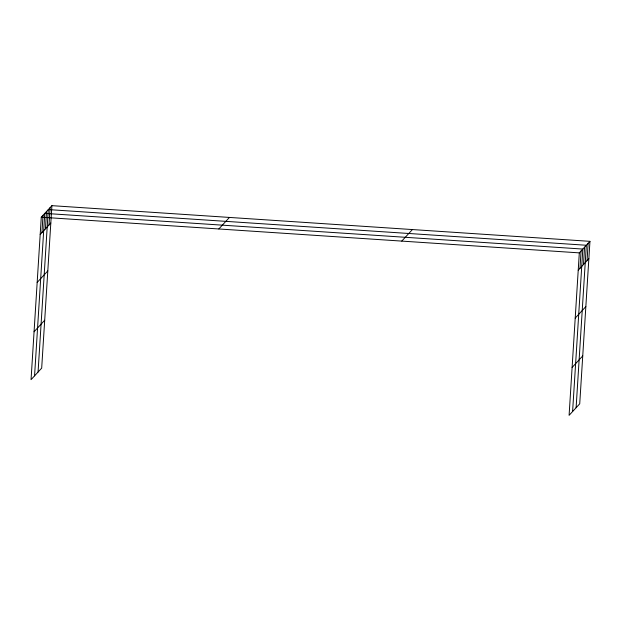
<?xml version="1.0" encoding="UTF-8"?>
<svg xmlns="http://www.w3.org/2000/svg" width="621" height="621" viewBox="0 0 621 621"><rect width="100%" height="100%" fill="white"/><g stroke="black" fill="none" stroke-linecap="round" stroke-linejoin="round"><path stroke-width="0.93" d="M51.908 205.66L41.273 217.195L31.05 379.664L41.685 368.129L51.908 205.66L589.95 241.336L579.727 403.805L569.092 415.34L579.315 252.871L589.95 241.336M41.933 232.665L43.028 215.285M34.559 375.852L44.782 213.383L582.824 249.068L572.601 411.537M45.442 228.862L46.536 211.482M38.067 372.049L48.291 209.58L586.333 245.256L576.109 407.725M49.005 224.996L50.099 207.624M579.975 268.342L581.07 250.969M583.484 264.538L584.578 247.166M587.047 260.673L588.141 243.3M40.179 234.567L50.813 223.04M37.167 282.446L47.801 270.919M34.062 331.777L44.696 320.25M218.825 228.963L229.46 217.435M401.764 241.095L412.398 229.568M578.221 270.244L588.855 258.716M575.209 318.123L585.844 306.595M572.112 367.461L582.739 355.926M41.273 217.195L579.315 252.871"/></g></svg>
